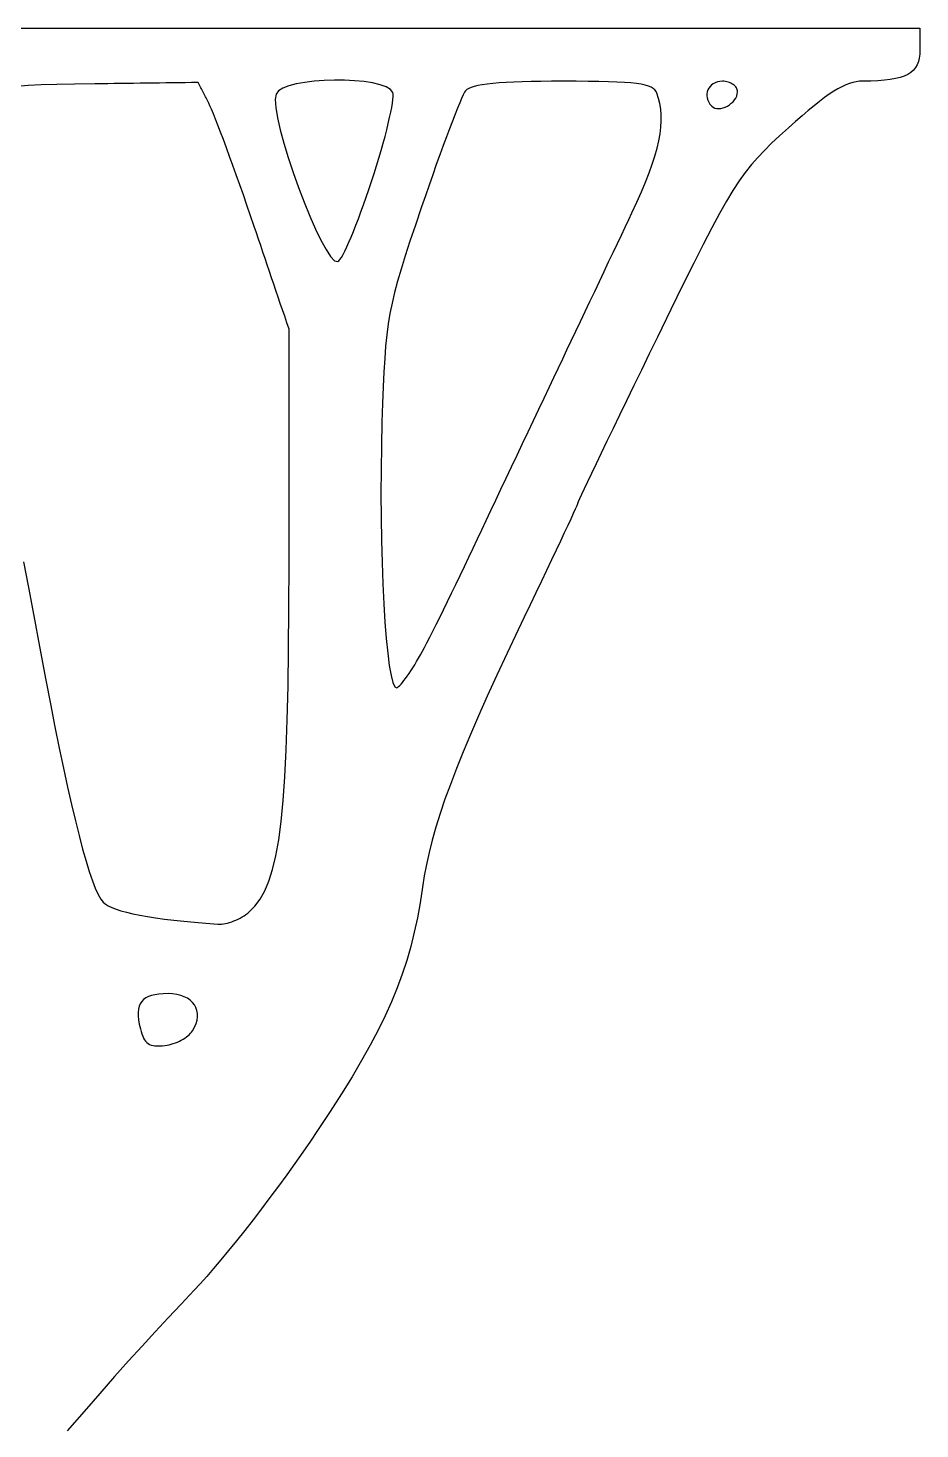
# Model space of a CAD drawing. Extents: x 0 to 85, y 0 to 104.
# Drawn here: x 51.8 to 84.9, y 51.9 to 103.9 of the extents above; entities that cross this region are included whole.
import ezdxf

# ---------------------------------------------------------------- set-up
doc = ezdxf.new("R2010")
doc.units = 0
doc.layers.add('Layer_1', color=7, linetype='CONTINUOUS')

msp = doc.modelspace()

# ---------------------------------------------------------------- linework, layer by layer
at = {"layer": 'Layer_1', "color": 7}
for p, q in [((50.438403, 103.871111), (53.093056, 103.871111)), ((53.093056, 103.871111), (55.747708, 103.871111)), ((55.747708, 103.871111), (58.402361, 103.871111)), ((58.402361, 103.871111), (61.057014, 103.871111)), ((61.057014, 103.871111), (63.711667, 103.871111)), ((63.711667, 103.871111), (66.366319, 103.871111)), ((66.366319, 103.871111), (69.020972, 103.871111)), ((69.020972, 103.871111), (71.675625, 103.871111)), ((71.675625, 103.871111), (74.330278, 103.871111)), ((74.330278, 103.871111), (76.984931, 103.871111)), ((76.984931, 103.871111), (79.639583, 103.871111)), ((79.639583, 103.871111), (82.294236, 103.871111)), ((82.294236, 103.871111), (84.948889, 103.871111)), ((84.948889, 103.871111), (84.948889, 103.820252)), ((84.948889, 103.820252), (84.948889, 103.769393)), ((84.948889, 103.769393), (84.948889, 103.718533)), ((84.948889, 103.718533), (84.948889, 103.667674)), ((84.948889, 103.667674), (84.948889, 103.616815)), ((84.948889, 103.616815), (84.948889, 103.565956)), ((84.948889, 103.565956), (84.948889, 103.515096)), ((84.948889, 103.515096), (84.948889, 103.464234)), ((84.948889, 103.05736), (84.942878, 102.899694)), ((84.948889, 103.464234), (84.948889, 103.413375)), ((84.948889, 103.413375), (84.948889, 103.362516)), ((84.948889, 103.362516), (84.948889, 103.311657)), ((84.948889, 103.311657), (84.948889, 103.260797)), ((84.948889, 103.260797), (84.948889, 103.209938)), ((84.948889, 103.209938), (84.948889, 103.159079)), ((84.948889, 103.159079), (84.948889, 103.108219)), ((84.948889, 103.108219), (84.948889, 103.05736)), ((84.845615, 102.506925), (84.783721, 102.401078)), ((84.892162, 102.624979), (84.845615, 102.506925)), ((84.924279, 102.755735), (84.892162, 102.624979)), ((84.942878, 102.899694), (84.924279, 102.755735)), ((62.828001, 101.924376), (62.457657, 101.897057)), ((63.208803, 101.936512), (62.828001, 101.924376)), ((63.589577, 101.933351), (63.208803, 101.936512)), ((63.959842, 101.914752), (63.589577, 101.933351)), ((83.626271, 101.933735), (83.385079, 101.915249)), ((83.843882, 101.959925), (83.626271, 101.933735)), ((84.038827, 101.994325), (83.843882, 101.959925)), ((84.212018, 102.037434), (84.038827, 101.994325)), ((84.364373, 102.08975), (84.212018, 102.037434)), ((84.496806, 102.151774), (84.364373, 102.08975)), ((84.610231, 102.224003), (84.496806, 102.151774)), ((84.705565, 102.306937), (84.610231, 102.224003)), ((84.783721, 102.401078), (84.705565, 102.306937)), ((51.837316, 101.739778), (51.422873, 101.704266)), ((52.326749, 101.762835), (51.837316, 101.739778)), ((52.898757, 101.777398), (52.326749, 101.762835)), ((53.560915, 101.787417), (52.898757, 101.777398)), ((54.320807, 101.796815), (53.560915, 101.787417)), ((54.560052, 101.799891), (54.320807, 101.796815)), ((54.799295, 101.802967), (54.560052, 101.799891)), ((55.03854, 101.806043), (54.799295, 101.802967)), ((55.277786, 101.80912), (55.03854, 101.806043)), ((55.517028, 101.812196), (55.277786, 101.80912)), ((55.756274, 101.815272), (55.517028, 101.812196)), ((55.995519, 101.818348), (55.756274, 101.815272)), ((56.234762, 101.821424), (55.995519, 101.818348)), ((56.474007, 101.824501), (56.234762, 101.821424)), ((56.713253, 101.827577), (56.474007, 101.824501)), ((56.952498, 101.830653), (56.713253, 101.827577)), ((57.191741, 101.833729), (56.952498, 101.830653)), ((57.430986, 101.836806), (57.191741, 101.833729)), ((57.670232, 101.839882), (57.430986, 101.836806)), ((57.909474, 101.842958), (57.670232, 101.839882)), ((58.14872, 101.846034), (57.909474, 101.842958)), ((58.173329, 101.798463), (58.14872, 101.846034)), ((58.197939, 101.750894), (58.173329, 101.798463)), ((58.222549, 101.703323), (58.197939, 101.750894)), ((58.247159, 101.655752), (58.222549, 101.703323)), ((58.271768, 101.608183), (58.247159, 101.655752)), ((58.296378, 101.560612), (58.271768, 101.608183)), ((58.320988, 101.51304), (58.296378, 101.560612)), ((58.345598, 101.465472), (58.320988, 101.51304)), ((58.370208, 101.4179), (58.345598, 101.465472)), ((58.394817, 101.370329), (58.370208, 101.4179)), ((61.042463, 101.421245), (61.012293, 101.219196)), ((61.129844, 101.53706), (61.042463, 101.421245)), ((61.290601, 101.638437), (61.129844, 101.53706)), ((61.514245, 101.725246), (61.290601, 101.638437)), ((61.790292, 101.797371), (61.514245, 101.725246)), ((62.108261, 101.854681), (61.790292, 101.797371)), ((62.457657, 101.897057), (62.108261, 101.854681)), ((64.309106, 101.880604), (63.959842, 101.914752)), ((64.626888, 101.830777), (64.309106, 101.880604)), ((64.902698, 101.765152), (64.626888, 101.830777)), ((65.126052, 101.683604), (64.902698, 101.765152)), ((65.286464, 101.586009), (65.126052, 101.683604)), ((65.373448, 101.472245), (65.286464, 101.586009)), ((65.385075, 101.414192), (65.373448, 101.472245)), ((65.386768, 101.328467), (65.385075, 101.414192)), ((68.043146, 101.486401), (67.994222, 101.391329)), ((68.079406, 101.542837), (68.043146, 101.486401)), ((68.127533, 101.587332), (68.079406, 101.542837)), ((68.197064, 101.628613), (68.127533, 101.587332)), ((68.288479, 101.666727), (68.197064, 101.628613)), ((68.402265, 101.701723), (68.288479, 101.666727)), ((68.538906, 101.733645), (68.402265, 101.701723)), ((68.698883, 101.762544), (68.538906, 101.733645)), ((68.882686, 101.788481), (68.698883, 101.762544)), ((69.090797, 101.811482), (68.882686, 101.788481)), ((69.323698, 101.831604), (69.090797, 101.811482)), ((69.581875, 101.848876), (69.323698, 101.831604)), ((69.865813, 101.863354), (69.581875, 101.848876)), ((70.175995, 101.875095), (69.865813, 101.863354)), ((70.512906, 101.884154), (70.175995, 101.875095)), ((70.877032, 101.89056), (70.512906, 101.884154)), ((71.268855, 101.89437), (70.877032, 101.89056)), ((71.688858, 101.895499), (71.268855, 101.89437)), ((72.182804, 101.894653), (71.688858, 101.895499)), ((72.628052, 101.891661), (72.182804, 101.894653)), ((73.027156, 101.886271), (72.628052, 101.891661)), ((73.382683, 101.878143), (73.027156, 101.886271)), ((73.697194, 101.866967), (73.382683, 101.878143)), ((73.973247, 101.852432), (73.697194, 101.866967)), ((74.213404, 101.834172), (73.973247, 101.852432)), ((74.420225, 101.811877), (74.213404, 101.834172)), ((74.596275, 101.785235), (74.420225, 101.811877)), ((74.744112, 101.753903), (74.596275, 101.785235)), ((74.866294, 101.717555), (74.744112, 101.753903)), ((74.965388, 101.675865), (74.866294, 101.717555)), ((75.043953, 101.628506), (74.965388, 101.675865)), ((75.104549, 101.575152), (75.043953, 101.628506)), ((75.149735, 101.51547), (75.104549, 101.575152)), ((75.182078, 101.449139), (75.149735, 101.51547)), ((75.245685, 101.260508), (75.182078, 101.449139)), ((77.037181, 101.429065), (77.035488, 101.352603)), ((77.050389, 101.503306), (77.037181, 101.429065)), ((77.074632, 101.574254), (77.050389, 101.503306)), ((77.109464, 101.64085), (77.074632, 101.574254)), ((77.154419, 101.702022), (77.109464, 101.64085)), ((77.20904, 101.756708), (77.154419, 101.702022)), ((77.272871, 101.803842), (77.20904, 101.756708)), ((77.34545, 101.842357), (77.272871, 101.803842)), ((77.426323, 101.871186), (77.34545, 101.842357)), ((77.515029, 101.889276), (77.426323, 101.871186)), ((77.611114, 101.895542), (77.515029, 101.889276)), ((77.668614, 101.893566), (77.611114, 101.895542)), ((77.7245, 101.887583), (77.668614, 101.893566)), ((77.778483, 101.877846), (77.7245, 101.887583)), ((77.830276, 101.864582), (77.778483, 101.877846)), ((77.879589, 101.847959), (77.830276, 101.864582)), ((77.926133, 101.828203), (77.879589, 101.847959)), ((77.969618, 101.805513), (77.926133, 101.828203)), ((78.009753, 101.780085), (77.969618, 101.805513)), ((78.04625, 101.752116), (78.009753, 101.780085)), ((78.078821, 101.721831), (78.04625, 101.752116)), ((78.107173, 101.689412), (78.078821, 101.721831)), ((78.131021, 101.655066), (78.107173, 101.689412)), ((78.150071, 101.618992), (78.131021, 101.655066)), ((78.145606, 101.346207), (78.167845, 101.423288)), ((78.164041, 101.581392), (78.150071, 101.618992)), ((78.17262, 101.542465), (78.164041, 101.581392)), ((78.167845, 101.423288), (78.175556, 101.502417)), ((78.175556, 101.502417), (78.17262, 101.542465)), ((81.580547, 101.412657), (81.403771, 101.287909)), ((81.746838, 101.521487), (81.580547, 101.412657)), ((81.90372, 101.615064), (81.746838, 101.521487)), ((82.052259, 101.694063), (81.90372, 101.615064)), ((82.193528, 101.759149), (82.052259, 101.694063)), ((82.328597, 101.810999), (82.193528, 101.759149)), ((82.458537, 101.850282), (82.328597, 101.810999)), ((82.584417, 101.877657), (82.458537, 101.850282)), ((82.707311, 101.893829), (82.584417, 101.877657)), ((82.828288, 101.899417), (82.707311, 101.893829)), ((83.119389, 101.903989), (82.828288, 101.899417)), ((83.385079, 101.915249), (83.119389, 101.903989)), ((58.419427, 101.322758), (58.394817, 101.370329)), ((58.444037, 101.275189), (58.419427, 101.322758)), ((58.468647, 101.227618), (58.444037, 101.275189)), ((58.493256, 101.180046), (58.468647, 101.227618)), ((58.517866, 101.132478), (58.493256, 101.180046)), ((58.542476, 101.084906), (58.517866, 101.132478)), ((58.589285, 100.987579), (58.542476, 101.084906)), ((58.647957, 100.854144), (58.589285, 100.987579)), ((61.012293, 101.219196), (61.031851, 100.92006)), ((61.031851, 100.92006), (61.095419, 100.539303)), ((65.301772, 100.742709), (65.335968, 100.922191)), ((65.335968, 100.922191), (65.361792, 101.080775)), ((65.361792, 101.080775), (65.378866, 101.216763)), ((65.378866, 101.216763), (65.386768, 101.328467)), ((67.779863, 100.896345), (67.688663, 100.668784)), ((67.861747, 101.094093), (67.779863, 100.896345)), ((67.93348, 101.259825), (67.861747, 101.094093)), ((67.994222, 101.391329), (67.93348, 101.259825)), ((75.294075, 101.064739), (75.245685, 101.260508)), ((75.327042, 100.86083), (75.294075, 101.064739)), ((77.035488, 101.352603), (77.045733, 101.27498)), ((77.045733, 101.27498), (77.068395, 101.197267)), ((77.068395, 101.197267), (77.103921, 101.120528)), ((77.103921, 101.120528), (77.152774, 101.04583)), ((77.152774, 101.04583), (77.215416, 100.974236)), ((77.215416, 100.974236), (77.271459, 100.930232)), ((77.271459, 100.930232), (77.335527, 100.900618)), ((77.335527, 100.900618), (77.406012, 100.884503)), ((77.406012, 100.884503), (77.481311, 100.881032)), ((77.481311, 100.881032), (77.559814, 100.889301)), ((77.559814, 100.889301), (77.639918, 100.908407)), ((77.639918, 100.908407), (77.720015, 100.937499)), ((77.720015, 100.937499), (77.798501, 100.975681)), ((77.798501, 100.975681), (77.873767, 101.022069)), ((77.873767, 101.022069), (77.94421, 101.075785)), ((77.94421, 101.075785), (78.00822, 101.135938)), ((78.00822, 101.135938), (78.064193, 101.201647)), ((78.064193, 101.201647), (78.110526, 101.272034)), ((78.110526, 101.272034), (78.145606, 101.346207)), ((81.014494, 100.987963), (80.799847, 100.811424)), ((81.215444, 101.146566), (81.014494, 100.987963)), ((81.403771, 101.287909), (81.215444, 101.146566)), ((58.717623, 100.68695), (58.647957, 100.854144)), ((58.797419, 100.488339), (58.717623, 100.68695)), ((58.886485, 100.260659), (58.797419, 100.488339)), ((61.095419, 100.539303), (61.197307, 100.092393)), ((65.209908, 100.327811), (65.259619, 100.544019)), ((65.259619, 100.544019), (65.301772, 100.742709)), ((67.588985, 100.413615), (67.481664, 100.13305)), ((67.688663, 100.668784), (67.588985, 100.413615)), ((75.34437, 100.647769), (75.327042, 100.86083)), ((75.331218, 100.190155), (75.345781, 100.424546)), ((75.345781, 100.424546), (75.34437, 100.647769)), ((80.325189, 100.401872), (80.063035, 100.167512)), ((80.570437, 100.616285), (80.325189, 100.401872)), ((80.799847, 100.811424), (80.570437, 100.616285)), ((58.983948, 100.006259), (58.886485, 100.260659)), ((59.088949, 99.727479), (58.983948, 100.006259)), ((61.197307, 100.092393), (61.331816, 99.594796)), ((65.01947, 99.591028), (65.089433, 99.849625)), ((65.089433, 99.849625), (65.153046, 100.095782)), ((65.153046, 100.095782), (65.209908, 100.327811)), ((67.481664, 100.13305), (67.367539, 99.829291)), ((75.253043, 99.683828), (75.300369, 99.943585)), ((75.300369, 99.943585), (75.331218, 100.190155)), ((79.734825, 99.869211), (79.43973, 99.593672)), ((80.063035, 100.167512), (79.734825, 99.869211)), ((59.200618, 99.426673), (59.088949, 99.727479)), ((59.31809, 99.106181), (59.200618, 99.426673)), ((61.331816, 99.594796), (61.49325, 99.061977)), ((64.862112, 99.043297), (64.943561, 99.321689)), ((64.943561, 99.321689), (65.01947, 99.591028)), ((67.247443, 99.504546), (67.122212, 99.161023)), ((67.367539, 99.829291), (67.247443, 99.504546)), ((75.10811, 99.120721), (75.189026, 99.409878)), ((75.189026, 99.409878), (75.253043, 99.683828)), ((79.171348, 99.330655), (78.923269, 99.069927)), ((79.43973, 99.593672), (79.171348, 99.330655)), ((59.440504, 98.768353), (59.31809, 99.106181)), ((61.49325, 99.061977), (61.675913, 98.509406)), ((64.775517, 98.757544), (64.862112, 99.043297)), ((67.122212, 99.161023), (66.992683, 98.800927)), ((74.894736, 98.49276), (75.010083, 98.815351)), ((75.010083, 98.815351), (75.10811, 99.120721)), ((78.923269, 99.069927), (78.689093, 98.801246)), ((59.566993, 98.415533), (59.440504, 98.768353)), ((59.696689, 98.050066), (59.566993, 98.415533)), ((61.675913, 98.509406), (61.874101, 97.952547)), ((64.58852, 98.170733), (64.684188, 98.466127)), ((64.684188, 98.466127), (64.775517, 98.757544)), ((66.859695, 98.426466), (66.724078, 98.039844)), ((66.992683, 98.800927), (66.859695, 98.426466)), ((74.761858, 98.151937), (74.894736, 98.49276)), ((78.462409, 98.514381), (78.236815, 98.199094)), ((78.689093, 98.801246), (78.462409, 98.514381)), ((59.828729, 97.674302), (59.696689, 98.050066)), ((61.874101, 97.952547), (62.082116, 97.406868)), ((64.391924, 97.59064), (64.490391, 97.87703)), ((64.490391, 97.87703), (64.58852, 98.170733)), ((66.724078, 98.039844), (66.586676, 97.643268)), ((74.442661, 97.411564), (74.611236, 97.791875)), ((74.611236, 97.791875), (74.761858, 98.151937)), ((78.005906, 97.845148), (77.763274, 97.442304)), ((78.236815, 98.199094), (78.005906, 97.845148)), ((59.962246, 97.290584), (59.828729, 97.674302)), ((60.096375, 96.901261), (59.962246, 97.290584)), ((62.082116, 97.406868), (62.294265, 96.887833)), ((64.19646, 97.045807), (64.293733, 97.313057)), ((64.293733, 97.313057), (64.391924, 97.59064)), ((66.586676, 97.643268), (66.448319, 97.238948)), ((74.255926, 97.009996), (74.442661, 97.411564)), ((77.763274, 97.442304), (77.502518, 96.980326)), ((60.230252, 96.508676), (60.096375, 96.901261)), ((62.294265, 96.887833), (62.504842, 96.410914)), ((64.007241, 96.548401), (64.10075, 96.790413)), ((64.10075, 96.790413), (64.19646, 97.045807)), ((66.448319, 97.238948), (66.218003, 96.559606)), ((74.005381, 96.482381), (74.136484, 96.758462)), ((74.136484, 96.758462), (74.255926, 97.009996)), ((77.502518, 96.980326), (77.217228, 96.44898)), ((60.311137, 96.270232), (60.230252, 96.508676)), ((60.392025, 96.031788), (60.311137, 96.270232)), ((62.504842, 96.410914), (62.708158, 95.991571)), ((63.829407, 96.110607), (63.91658, 96.321291)), ((63.91658, 96.321291), (64.007241, 96.548401)), ((66.218003, 96.559606), (66.015339, 95.95423)), ((73.863931, 96.184527), (74.005381, 96.482381)), ((77.217228, 96.44898), (76.901, 95.838025)), ((60.47291, 95.793344), (60.392025, 96.031788)), ((60.553798, 95.5549), (60.47291, 95.793344)), ((62.708158, 95.991571), (62.898505, 95.645279)), ((63.595256, 95.592357), (63.668103, 95.744618)), ((63.668103, 95.744618), (63.746369, 95.917877)), ((63.746369, 95.917877), (63.829407, 96.110607)), ((66.015339, 95.95423), (65.838352, 95.412104)), ((73.555273, 95.534606), (73.713456, 95.867676)), ((73.713456, 95.867676), (73.863931, 96.184527)), ((76.901, 95.838025), (76.547432, 95.137231)), ((60.634685, 95.316456), (60.553798, 95.5549)), ((60.71557, 95.078012), (60.634685, 95.316456)), ((62.898505, 95.645279), (63.070192, 95.387497)), ((63.070192, 95.387497), (63.217518, 95.233695)), ((63.217518, 95.233695), (63.334784, 95.19934)), ((63.334784, 95.19934), (63.3709, 95.223752)), ((63.3709, 95.223752), (63.415649, 95.27679)), ((63.415649, 95.27679), (63.468385, 95.356918)), ((63.468385, 95.356918), (63.528471, 95.462616)), ((63.528471, 95.462616), (63.595256, 95.592357)), ((65.838352, 95.412104), (65.685066, 94.922505)), ((73.221065, 94.830915), (73.390704, 95.188093)), ((73.390704, 95.188093), (73.555273, 95.534606)), ((60.796455, 94.839568), (60.71557, 95.078012)), ((60.877343, 94.601127), (60.796455, 94.839568)), ((65.685066, 94.922505), (65.553511, 94.474709)), ((73.047674, 94.465847), (73.221065, 94.830915)), ((76.547432, 95.137231), (76.150117, 94.336355)), ((60.958228, 94.362683), (60.877343, 94.601127)), ((61.039115, 94.124239), (60.958228, 94.362683)), ((61.120003, 93.885796), (61.039115, 94.124239)), ((65.553511, 94.474709), (65.441711, 94.057991)), ((72.871852, 94.095664), (73.047674, 94.465847)), ((76.150117, 94.336355), (75.702645, 93.425164)), ((61.200888, 93.647352), (61.120003, 93.885796)), ((61.281773, 93.408908), (61.200888, 93.647352)), ((65.347689, 93.661635), (65.269477, 93.274914)), ((65.441711, 94.057991), (65.347689, 93.661635)), ((72.518185, 93.351066), (72.694916, 93.723145)), ((72.694916, 93.723145), (72.871852, 94.095664)), ((61.362661, 93.170464), (61.281773, 93.408908)), ((61.443545, 92.93202), (61.362661, 93.170464)), ((65.269477, 93.274914), (65.205096, 92.887107)), ((72.342979, 92.982205), (72.518185, 93.351066)), ((75.702645, 93.425164), (75.198619, 92.393419)), ((61.524433, 92.693576), (61.443545, 92.93202)), ((61.524433, 92.151326), (61.524433, 92.693576)), ((65.205096, 92.887107), (65.152575, 92.487495)), ((72.002413, 92.265233), (72.170615, 92.619332)), ((72.170615, 92.619332), (72.342979, 92.982205)), ((61.524433, 91.609075), (61.524433, 92.151326)), ((65.109939, 92.065349), (65.075212, 91.609956)), ((65.152575, 92.487495), (65.109939, 92.065349)), ((71.839692, 91.922678), (72.002413, 92.265233)), ((75.198619, 92.393419), (74.898134, 91.777011)), ((61.524433, 91.066825), (61.524433, 91.609075)), ((65.075212, 91.609956), (65.046425, 91.110586)), ((71.525624, 91.261363), (71.68377, 91.594445)), ((71.68377, 91.594445), (71.839692, 91.922678)), ((74.898134, 91.777011), (74.606077, 91.17688)), ((61.524433, 90.524574), (61.524433, 91.066825)), ((65.046425, 91.110586), (65.02159, 90.556519)), ((71.356378, 90.904586), (71.525624, 91.261363)), ((74.606077, 91.17688), (74.323956, 90.596179)), ((61.524433, 89.982324), (61.524433, 90.524574)), ((65.02159, 90.556519), (64.998758, 89.937035)), ((70.990737, 90.132951), (71.177571, 90.527362)), ((71.177571, 90.527362), (71.356378, 90.904586)), ((74.323956, 90.596179), (74.053288, 90.038057)), ((61.524433, 89.440073), (61.524433, 89.982324)), ((70.79742, 89.72461), (70.990737, 90.132951)), ((74.053288, 90.038057), (73.79558, 89.505662)), ((64.998758, 89.937035), (64.975926, 89.241411)), ((70.599159, 89.305591), (70.79742, 89.72461)), ((73.79558, 89.505662), (73.552349, 89.002149)), ((61.524433, 88.897823), (61.524433, 89.440073)), ((64.975926, 89.241411), (64.953066, 88.357215)), ((70.397489, 88.879154), (70.599159, 89.305591)), ((73.552349, 89.002149), (73.325104, 88.530666)), ((61.524433, 88.355572), (61.524433, 88.897823)), ((69.990078, 88.017035), (70.193947, 88.44855)), ((70.193947, 88.44855), (70.397489, 88.879154)), ((73.325104, 88.530666), (73.115359, 88.094364)), ((61.524433, 87.813322), (61.524433, 88.355572)), ((64.953066, 88.357215), (64.94014, 87.467249)), ((69.787414, 87.587868), (69.990078, 88.017035)), ((73.115359, 88.094364), (72.924628, 87.696394)), ((61.524433, 87.271071), (61.524433, 87.813322)), ((64.94014, 87.467249), (64.936613, 86.580403)), ((69.587499, 87.164301), (69.787414, 87.587868)), ((72.924628, 87.696394), (72.754419, 87.339905)), ((61.524433, 86.728821), (61.524433, 87.271071)), ((69.391866, 86.749592), (69.587499, 87.164301)), ((72.606247, 87.02805), (72.481626, 86.763974)), ((72.754419, 87.339905), (72.606247, 87.02805)), ((61.524433, 86.18657), (61.524433, 86.728821)), ((64.936613, 86.580403), (64.942003, 85.705568)), ((69.019612, 85.959771), (69.202057, 86.346997)), ((69.202057, 86.346997), (69.391866, 86.749592)), ((72.309076, 86.39178), (72.264174, 86.289957)), ((72.382064, 86.550834), (72.309076, 86.39178)), ((72.481626, 86.763974), (72.382064, 86.550834)), ((61.524433, 85.64432), (61.524433, 86.18657)), ((68.846065, 85.591169), (69.019612, 85.959771)), ((72.07414, 85.845948), (71.980577, 85.642319)), ((72.148886, 86.010799), (72.07414, 85.845948)), ((72.203683, 86.134458), (72.148886, 86.010799)), ((72.237391, 86.214502), (72.203683, 86.134458)), ((72.248878, 86.248518), (72.237391, 86.214502)), ((72.264174, 86.289957), (72.248878, 86.248518)), ((61.524433, 85.102069), (61.524433, 85.64432)), ((64.942003, 85.705568), (64.955832, 84.851634)), ((68.682957, 85.244445), (68.846065, 85.591169)), ((71.869337, 85.402328), (71.741552, 85.128392)), ((71.980577, 85.642319), (71.869337, 85.402328)), ((61.524433, 84.559819), (61.524433, 85.102069)), ((64.955832, 84.851634), (64.977591, 84.027494)), ((68.36252, 84.566691), (68.523973, 84.907271)), ((68.523973, 84.907271), (68.682957, 85.244445)), ((71.598355, 84.822929), (71.440889, 84.488354)), ((71.741552, 85.128392), (71.598355, 84.822929)), ((61.524433, 84.017568), (61.524433, 84.559819)), ((68.199734, 84.225016), (68.36252, 84.566691)), ((71.440889, 84.488354), (71.270283, 84.127087)), ((51.671776, 84.062419), (51.853338, 83.100213)), ((61.520877, 82.341465), (61.524433, 84.017568)), ((64.977591, 84.027494), (65.006793, 83.242038)), ((67.874682, 83.54762), (68.036745, 83.884554)), ((68.036745, 83.884554), (68.199734, 84.225016)), ((71.087674, 83.741546), (70.8942, 83.334142)), ((71.270283, 84.127087), (71.087674, 83.741546)), ((65.006793, 83.242038), (65.042943, 82.504157)), ((67.557859, 82.893584), (67.714676, 83.216528)), ((67.714676, 83.216528), (67.874682, 83.54762)), ((70.8942, 83.334142), (70.690991, 82.907297)), ((51.853338, 83.100213), (52.050668, 82.052144)), ((67.405366, 82.581105), (67.557859, 82.893584)), ((70.690991, 82.907297), (70.479186, 82.463427)), ((61.509616, 80.81694), (61.520877, 82.341465)), ((65.042943, 82.504157), (65.085547, 81.82274)), ((67.117863, 81.996778), (67.258322, 82.281399)), ((67.258322, 82.281399), (67.405366, 82.581105)), ((70.479186, 82.463427), (70.259922, 82.004948)), ((52.050668, 82.052144), (52.265106, 80.91123)), ((65.085547, 81.82274), (65.134112, 81.20668)), ((66.861216, 81.482047), (66.985117, 81.729559)), ((66.985117, 81.729559), (67.117863, 81.996778)), ((70.259922, 82.004948), (70.034331, 81.534278)), ((65.134112, 81.20668), (65.188143, 80.66487)), ((66.644478, 81.055403), (66.747294, 81.25656)), ((66.747294, 81.25656), (66.861216, 81.482047)), ((70.034331, 81.534278), (69.621324, 80.666628)), ((52.265106, 80.91123), (52.497996, 79.670491)), ((61.489748, 79.436269), (61.509616, 80.81694)), ((65.188143, 80.66487), (65.24715, 80.206194)), ((66.334496, 80.479709), (66.406008, 80.606204)), ((66.406008, 80.606204), (66.476691, 80.735341)), ((66.476691, 80.735341), (66.553898, 80.880894)), ((66.553898, 80.880894), (66.644478, 81.055403)), ((69.621324, 80.666628), (69.238255, 79.847185)), ((65.24715, 80.206194), (65.310639, 79.83955)), ((66.050225, 80.014576), (66.12005, 80.123345)), ((66.12005, 80.123345), (66.191028, 80.237585)), ((66.191028, 80.237585), (66.262673, 80.356607)), ((66.262673, 80.356607), (66.334496, 80.479709)), ((52.497996, 79.670491), (52.667233, 78.781087)), ((65.310639, 79.83955), (65.378116, 79.573824)), ((65.378116, 79.573824), (65.449086, 79.41791)), ((65.68291, 79.515785), (65.735536, 79.577132)), ((65.735536, 79.577132), (65.792254, 79.648119)), ((65.792254, 79.648119), (65.852571, 79.72805)), ((65.852571, 79.72805), (65.915997, 79.816233)), ((65.915997, 79.816233), (65.982043, 79.911974)), ((65.982043, 79.911974), (66.050225, 80.014576)), ((69.238255, 79.847185), (68.884157, 79.073348)), ((61.460417, 78.191725), (61.489748, 79.436269)), ((65.449086, 79.41791), (65.523059, 79.380699)), ((65.523059, 79.380699), (65.554445, 79.396532)), ((65.554445, 79.396532), (65.591873, 79.424791)), ((65.591873, 79.424791), (65.634859, 79.464773)), ((65.634859, 79.464773), (65.68291, 79.515785)), ((68.884157, 79.073348), (68.558057, 78.342517)), ((52.667233, 78.781087), (52.832516, 77.937982)), ((61.420736, 77.075584), (61.460417, 78.191725)), ((68.558057, 78.342517), (68.258989, 77.652088)), ((52.832516, 77.937982), (52.993654, 77.141946)), ((68.258989, 77.652088), (67.985984, 76.999461)), ((52.993654, 77.141946), (53.150445, 76.393741)), ((61.369826, 76.080116), (61.420736, 77.075584)), ((67.985984, 76.999461), (67.738072, 76.382037)), ((53.150445, 76.393741), (53.302699, 75.694129)), ((61.306809, 75.197599), (61.369826, 76.080116)), ((67.738072, 76.382037), (67.514287, 75.797211)), ((53.302699, 75.694129), (53.450211, 75.043875)), ((67.514287, 75.797211), (67.313658, 75.242382)), ((53.450211, 75.043875), (53.592789, 74.443744)), ((61.230804, 74.420302), (61.306809, 75.197599)), ((67.313658, 75.242382), (67.135214, 74.714951)), ((53.592789, 74.443744), (53.730237, 73.894497)), ((61.140933, 73.740502), (61.230804, 74.420302)), ((67.135214, 74.714951), (66.977991, 74.212316)), ((53.730237, 73.894497), (53.862357, 73.396902)), ((66.977991, 74.212316), (66.841017, 73.731875)), ((53.862357, 73.396902), (53.98895, 72.951722)), ((61.036313, 73.150472), (61.140933, 73.740502)), ((66.841017, 73.731875), (66.723325, 73.271023)), ((53.98895, 72.951722), (54.10982, 72.559721)), ((60.916069, 72.642483), (61.036313, 73.150472)), ((66.623946, 72.827164), (66.54191, 72.397695)), ((66.723325, 73.271023), (66.623946, 72.827164)), ((54.10982, 72.559721), (54.224775, 72.221661)), ((60.779316, 72.208815), (60.916069, 72.642483)), ((66.54191, 72.397695), (66.476248, 71.980014)), ((54.224775, 72.221661), (54.333614, 71.93831)), ((54.333614, 71.93831), (54.43614, 71.710427)), ((60.452779, 71.533519), (60.62518, 71.841734)), ((60.62518, 71.841734), (60.779316, 72.208815)), ((66.476248, 71.980014), (66.388042, 71.400855)), ((54.43614, 71.710427), (54.532157, 71.53878)), ((54.532157, 71.53878), (54.62147, 71.424132)), ((54.62147, 71.424132), (54.702944, 71.356659)), ((54.702944, 71.356659), (54.810296, 71.291166)), ((54.810296, 71.291166), (54.943265, 71.2277)), ((60.049661, 71.062778), (60.261232, 71.276443)), ((60.261232, 71.276443), (60.452779, 71.533519)), ((66.388042, 71.400855), (66.287935, 70.843982)), ((54.943265, 71.2277), (55.101586, 71.166317)), ((55.101586, 71.166317), (55.284991, 71.107061)), ((55.284991, 71.107061), (55.49322, 71.049988)), ((55.49322, 71.049988), (55.726008, 70.995146)), ((55.726008, 70.995146), (55.983087, 70.942588)), ((55.983087, 70.942588), (56.264198, 70.892361)), ((56.264198, 70.892361), (56.569074, 70.844516)), ((56.569074, 70.844516), (56.897448, 70.799103)), ((56.897448, 70.799103), (57.24906, 70.756177)), ((57.24906, 70.756177), (57.623642, 70.715783)), ((59.395083, 70.6971), (59.474436, 70.726087)), ((59.474436, 70.726087), (59.553529, 70.758523)), ((59.553529, 70.758523), (59.631761, 70.794176)), ((59.631761, 70.794176), (59.708536, 70.832818)), ((59.708536, 70.832818), (59.783258, 70.874214)), ((59.783258, 70.874214), (59.855323, 70.918133)), ((59.855323, 70.918133), (59.924137, 70.964344)), ((59.924137, 70.964344), (59.989102, 71.012613)), ((59.989102, 71.012613), (60.049661, 71.062778)), ((66.287935, 70.843982), (66.174053, 70.305042)), ((57.623642, 70.715783), (58.020935, 70.677976)), ((58.020935, 70.677976), (58.440667, 70.642803)), ((58.440667, 70.642803), (58.882579, 70.610316)), ((58.882579, 70.610316), (58.947002, 70.608623)), ((58.947002, 70.608623), (59.015353, 70.612038)), ((59.015353, 70.612038), (59.087032, 70.620279)), ((59.087032, 70.620279), (59.161446, 70.633148)), ((59.161446, 70.633148), (59.23799, 70.650392)), ((59.23799, 70.650392), (59.316067, 70.671784)), ((59.316067, 70.671784), (59.395083, 70.6971)), ((66.174053, 70.305042), (66.044521, 69.779677)), ((66.044521, 69.779677), (65.897461, 69.263532)), ((65.897461, 69.263532), (65.730998, 68.752253)), ((65.730998, 68.752253), (65.543255, 68.241484)), ((65.543255, 68.241484), (65.332359, 67.726869)), ((56.001237, 67.653198), (55.961542, 67.558574)), ((56.055125, 67.736205), (56.001237, 67.653198)), ((56.123518, 67.807988), (56.055125, 67.736205)), ((56.206723, 67.868931), (56.123518, 67.807988)), ((56.305046, 67.919432), (56.206723, 67.868931)), ((56.418799, 67.959874), (56.305046, 67.919432)), ((56.548288, 67.990651), (56.418799, 67.959874)), ((56.693822, 68.012156), (56.548288, 67.990651)), ((56.85571, 68.024771), (56.693822, 68.012156)), ((57.034255, 68.028892), (56.85571, 68.024771)), ((57.203777, 68.021413), (57.034255, 68.028892)), ((57.360834, 67.999541), (57.203777, 68.021413)), ((57.504875, 67.964111), (57.360834, 67.999541)), ((57.635346, 67.915958), (57.504875, 67.964111)), ((57.751703, 67.855918), (57.635346, 67.915958)), ((57.853391, 67.784826), (57.751703, 67.855918)), ((57.939858, 67.703518), (57.853391, 67.784826)), ((58.010558, 67.612831), (57.939858, 67.703518)), ((58.064939, 67.513602), (58.010558, 67.612831)), ((65.332359, 67.726869), (65.096435, 67.204055)), ((55.935747, 67.451942), (55.923527, 67.332918)), ((55.923527, 67.332918), (55.924656, 67.201103)), ((55.924656, 67.201103), (55.938654, 67.056114)), ((55.961542, 67.558574), (55.935747, 67.451942)), ((58.102449, 67.406662), (58.064939, 67.513602)), ((58.122543, 67.292851), (58.102449, 67.406662)), ((58.108404, 67.047958), (58.124801, 67.173005)), ((58.124801, 67.173005), (58.122543, 67.292851)), ((65.096435, 67.204055), (64.833602, 66.668685)), ((55.938654, 67.056114), (55.965324, 66.897559)), ((55.965324, 66.897559), (56.004336, 66.725048)), ((56.004336, 66.725048), (56.031457, 66.624506)), ((56.031457, 66.624506), (56.060157, 66.533856)), ((57.870192, 66.556697), (57.909646, 66.603145)), ((57.909646, 66.603145), (57.942562, 66.649974)), ((57.942562, 66.649974), (58.017833, 66.785607)), ((58.017833, 66.785607), (58.072929, 66.918545)), ((58.072929, 66.918545), (58.108404, 67.047958)), ((64.833602, 66.668685), (64.541987, 66.116405)), ((56.060157, 66.533856), (56.090955, 66.452746)), ((56.090955, 66.452746), (56.124373, 66.380824)), ((56.124373, 66.380824), (56.160935, 66.317739)), ((56.160935, 66.317739), (56.20116, 66.263138)), ((56.20116, 66.263138), (56.245574, 66.216664)), ((56.245574, 66.216664), (56.294692, 66.177968)), ((56.294692, 66.177968), (56.349036, 66.146698)), ((56.349036, 66.146698), (56.409133, 66.122512)), ((56.409133, 66.122512), (56.4755, 66.105042)), ((56.4755, 66.105042), (56.548661, 66.093923)), ((56.548661, 66.093923), (56.629136, 66.088814)), ((56.629136, 66.088814), (56.717446, 66.089379)), ((56.717446, 66.089379), (56.814116, 66.095249)), ((56.814116, 66.095249), (56.919662, 66.106086)), ((56.919662, 66.106086), (56.996299, 66.11746)), ((56.996299, 66.11746), (57.073687, 66.133152)), ((57.073687, 66.133152), (57.151307, 66.152879)), ((57.151307, 66.152879), (57.228627, 66.17636)), ((57.228627, 66.17636), (57.305129, 66.20334)), ((57.305129, 66.20334), (57.380285, 66.233507)), ((57.380285, 66.233507), (57.453572, 66.266598)), ((57.453572, 66.266598), (57.524467, 66.302335)), ((57.524467, 66.302335), (57.592443, 66.340438)), ((57.592443, 66.340438), (57.656976, 66.380632)), ((57.656976, 66.380632), (57.71754, 66.422633)), ((57.71754, 66.422633), (57.773615, 66.466163)), ((57.773615, 66.466163), (57.824672, 66.510943)), ((57.824672, 66.510943), (57.870192, 66.556697)), ((64.541987, 66.116405), (64.219715, 65.542858)), ((64.219715, 65.542858), (63.864911, 64.943689)), ((63.864911, 64.943689), (63.475695, 64.314545)), ((63.475695, 64.314545), (63.050194, 63.651066)), ((63.050194, 63.651066), (62.586534, 62.948903)), ((62.586534, 62.948903), (62.31651, 62.549807)), ((62.31651, 62.549807), (62.03339, 62.140353)), ((62.03339, 62.140353), (61.73952, 61.723582)), ((61.73952, 61.723582), (61.437252, 61.302532)), ((61.128927, 60.880243), (60.816896, 60.459751)), ((61.437252, 61.302532), (61.128927, 60.880243)), ((60.816896, 60.459751), (60.503506, 60.044097)), ((60.503506, 60.044097), (60.1911, 59.63632)), ((60.1911, 59.63632), (59.882027, 59.239456)), ((59.578635, 58.856543), (59.28327, 58.490622)), ((59.882027, 59.239456), (59.578635, 58.856543)), ((59.28327, 58.490622), (58.998276, 58.14473)), ((58.726005, 57.821908), (58.468802, 57.525193)), ((58.998276, 58.14473), (58.726005, 57.821908)), ((58.229015, 57.257624), (58.008986, 57.022237)), ((58.468802, 57.525193), (58.229015, 57.257624)), ((58.008986, 57.022237), (57.518579, 56.508242)), ((57.518579, 56.508242), (57.036679, 55.997169)), ((57.036679, 55.997169), (56.556027, 55.480654)), ((56.556027, 55.480654), (56.069374, 54.950327)), ((56.069374, 54.950327), (55.56946, 54.397821)), ((55.56946, 54.397821), (55.049033, 53.81477)), ((55.049033, 53.81477), (54.500839, 53.192803)), ((54.500839, 53.192803), (53.917624, 52.523555)), ((53.917624, 52.523555), (53.292132, 51.798659))]:
    msp.add_line(p, q, dxfattribs=at)

doc.saveas('drawing.dxf')
